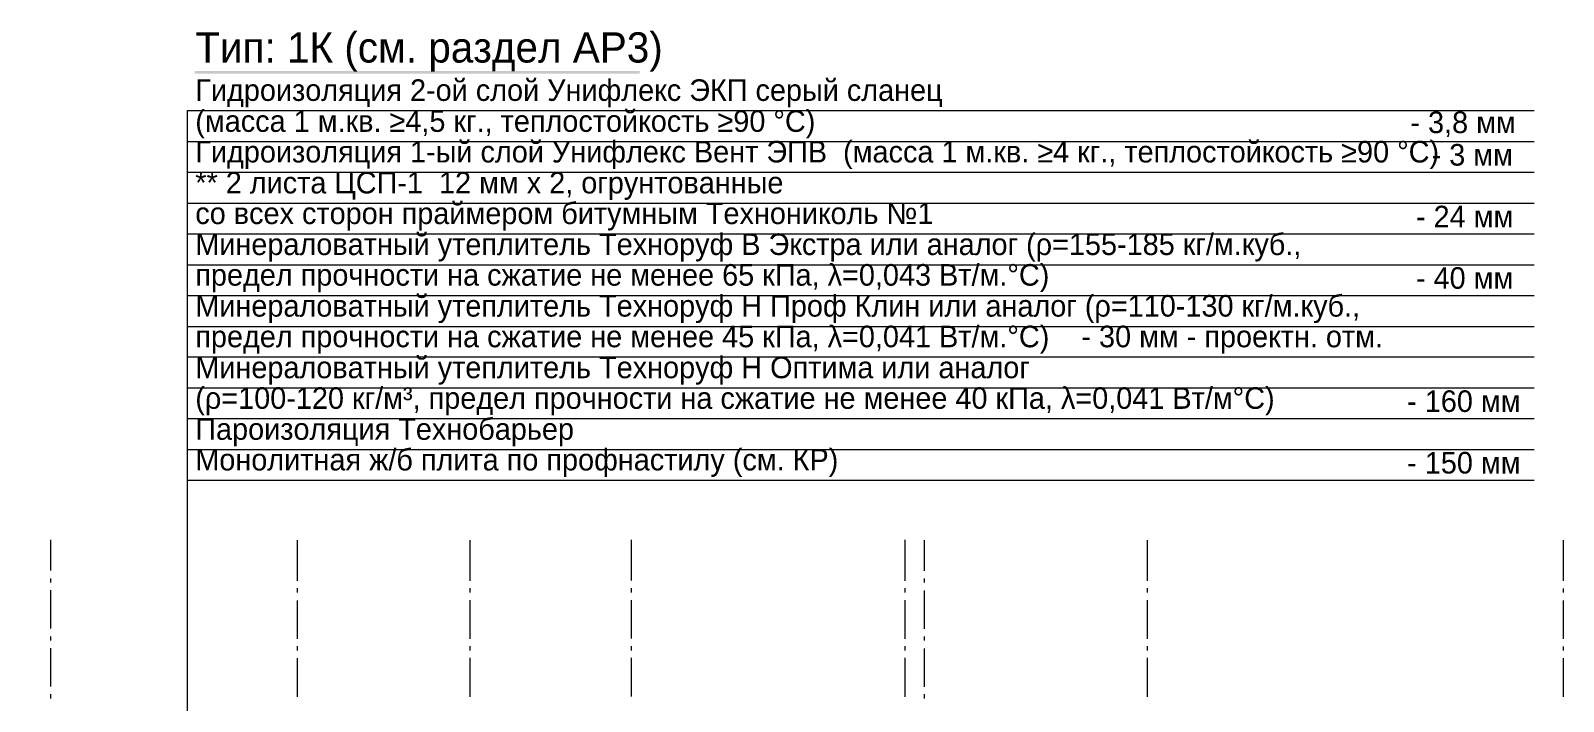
# Model space of a CAD drawing. Header units: millimetres. Extents: x -135211 to 49383, y -8033 to 228499.
# Drawn here: x -37860 to -17943, y 22064 to 30777 of the extents above; entities that cross this region are included whole.
import ezdxf

# ---------------------------------------------------------------- set-up
doc = ezdxf.new("R2010")
doc.units = ezdxf.units.MM
doc.layers.add('PDF _Геометрия', color=7, linetype='Continuous', true_color=0x1d1d1d)
doc.layers.add('PDF _Сплошная заливка', color=7, linetype='Continuous', true_color=0xffffff)
doc.layers.add('PDF _Текст', color=7, linetype='Continuous')

msp = doc.modelspace()

# ---------------------------------------------------------------- linework, layer by layer
at = {"layer": 'PDF _Геометрия', "color": 7, "lineweight": 9}
for points in [[(-35824.57753368959, 29739.84471928322), (-35824.57753368959, 24939.45917161667), (-35824.57753368959, 18941.1410675581)], [(-35820.5930004637, 29738.04801451245), (-18320.37080292021, 29738.04801451245)], [(-35820.5930004637, 29335.87171407594), (-18320.37080292021, 29335.87171407594)], [(-35820.5930004637, 28937.92507620591), (-18320.37080292021, 28937.92507620591)], [(-35820.5930004637, 28535.74876872111), (-18320.37080292021, 28535.74876872111)], [(-35820.5930004637, 28137.87440410017), (-18320.37080292021, 28137.87440410017)], [(-35820.5930004637, 27735.69810366367), (-18320.37080292021, 27735.69810366367)], [(-35820.5930004637, 27337.75146579364), (-18320.37080292021, 27337.75146579364)], [(-35820.5930004637, 26935.57515830883), (-18320.37080292021, 26935.57515830883)], [(-35820.5930004637, 26537.6285204388), (-18320.37080292021, 26537.6285204388)], [(-35820.5930004637, 26135.52448620308), (-18320.37080292021, 26135.52448620308)], [(-35820.5930004637, 25737.57440876356), (-18320.37080292021, 25737.57440876356)], [(-35820.5930004637, 25335.40154789656), (-18320.37080292021, 25335.40154789656)], [(-35820.5930004637, 24937.45147045704), (-18320.37080292021, 24937.45147045704)], [(-37596.93330292037, 23761.92554110848), (-37596.93330292037, 24159.85282804338)], [(-34394.40926445879, 23629.54662857527), (-34394.40926445879, 24158.65368484094)], [(-32148.25541830494, 23630.38435072147), (-32148.25541830494, 24159.55471127631)], [(-30051.26022599722, 23631.77158190285), (-30051.26022599722, 24160.90903115568)], [(-26497.77464907413, 23630.82665686237), (-26497.77464907413, 24159.99021300934)], [(-26243.32753368952, 23759.77314259265), (-26243.32753368952, 24157.70749069501)], [(-23347.8948413818, 23630.65897464638), (-23347.8948413818, 24159.80389077927)], [(-17943.08714907405, 23629.16351916767), (-17943.08714907405, 24158.31680225809)], [(-37596.93330292037, 23609.53224341065), (-37596.93330292037, 23660.33001322039)], [(-37596.93330292037, 23008.41962561001), (-37596.93330292037, 23507.94244043301)], [(-34394.40926445879, 23477.14011703718), (-34394.40926445879, 23532.12581301286)], [(-32148.25541830494, 23477.99486697167), (-32148.25541830494, 23533.04979488538)], [(-30051.26022599722, 23479.37811929992), (-30051.26022599722, 23534.37647599994)], [(-26497.77464907413, 23478.42282252563), (-26497.77464907413, 23533.48089208126)], [(-26243.32753368952, 23607.33273009646), (-26243.32753368952, 23658.18999067044)], [(-26243.32753368952, 23006.23207814968), (-26243.32753368952, 23505.74958473647)], [(-23347.8948413818, 23478.2683499739), (-23347.8948413818, 23533.26666779147)], [(-17943.08714907405, 23476.77182101042), (-17943.08714907405, 23531.78959580303)], [(-34394.40926445879, 22876.02122845062), (-34394.40926445879, 23375.53972651991)], [(-32148.25541830494, 22876.90736918715), (-32148.25541830494, 23376.43416307211)], [(-30051.26022599722, 22878.28979798524), (-30051.26022599722, 23377.80514243255)], [(-26497.77464907413, 22877.31041453754), (-26497.77464907413, 23376.819203567)], [(-23347.8948413818, 22877.14053130879), (-23347.8948413818, 23376.63071920339)], [(-17943.08714907405, 22875.62999670675), (-17943.08714907405, 23375.15433802082)], [(-37596.93330292037, 22856.02632791218), (-37596.93330292037, 22906.8240977219)], [(-26243.32753368952, 22853.79167221572), (-26243.32753368952, 22904.6489327897)], [(-37596.93330292037, 22254.91371011153), (-37596.93330292037, 22754.43652493453)], [(-34394.40926445879, 22723.61471691253), (-34394.40926445879, 22778.60040682604)], [(-32148.25541830494, 22724.5118280748), (-32148.25541830494, 22779.50621336295)], [(-30051.26022599722, 22725.89633538231), (-30051.26022599722, 22780.89469208233)], [(-26497.77464907413, 22724.9065736542), (-26497.77464907413, 22779.96464975644)], [(-26243.32753368952, 22252.69422919802), (-26243.32753368952, 22752.20852685573)], [(-23347.8948413818, 22724.75319568852), (-23347.8948413818, 22779.75151350609)], [(-17943.08714907405, 22723.23829854951), (-17943.08714907405, 22778.25606627067)], [(-34394.40926445879, 22122.4898995327), (-34394.40926445879, 22626.25901501934)], [(-32148.25541830494, 22123.3637876647), (-32148.25541830494, 22627.1106722506)], [(-30051.26022599722, 22124.80183101403), (-30051.26022599722, 22628.5012294794)], [(-26497.77464907413, 22123.79736041516), (-26497.77464907413, 22627.55761412403)], [(-23347.8948413818, 22123.62538376327), (-23347.8948413818, 22627.36088883361)], [(-17943.08714907405, 22122.0964671744), (-17943.08714907405, 22625.86436811342)], [(-37596.93330292037, 22102.52041241369), (-37596.93330292037, 22157.53986962171)], [(-26243.32753368952, 22100.3146944833), (-26243.32753368952, 22155.30539039432)]]:
    msp.add_lwpolyline(points, dxfattribs=at)
at = {"layer": 'PDF _Сплошная заливка', "color": 7, "lineweight": 0, "transparency": 33554559}
msp.add_solid([(-35728.62341373533, 30252.57707247031), (-29945.97176445877, 30252.57707247031), (-35728.62341373533, 30218.68382767404), (-29945.97176445877, 30218.68382767404)], dxfattribs=at)

# ---------------------------------------------------------------- texts
at = {"layer": 'PDF _Текст', "attachment_point": 4, "style": ''}
for s, insert, char_height in [('Тип: 1К (см. раздел АР3)', (-35720.34195676651, 30499.60949791481), 393.1484823330473), ('Гидроизоляция 2-ой слой Унифлекс ЭКП серый сланец', (-35720.34195676651, 29962.00532141646), 280.2619680032936), ('(масса 1 м.кв. ≥4,5 кг., теплостойкость ≥90 °С)', (-35720.34195676651, 29559.85076738154), 280.2619680032936), ('- 3,8 мм', (-19930.34549617177, 29559.85076738154), 280.2619680032936), ('Гидроизоляция 1-ый слой Унифлекс Вент ЭПВ  (масса 1 м.кв. ≥4 кг., теплостойкость ≥90 °С)', (-35720.34195676651, 29161.92928319088), 280.2619680032936), ('- 3 мм', (-19655.200262571, 29161.92928319088), 280.2619680032936), ('** 2 листа ЦСП-1  12 мм х 2, огрунтованные', (-35720.34195676651, 28759.77042287941), 280.2619680032936), ('со всех сторон праймером битумным Технониколь №1', (-35720.34195676651, 28361.8446324122), 280.2619680032936), ('- 24 мм', (-19858.37900254269, 28361.8446324122), 280.2619680032936), ('на клеевом составе для плит из минеральной ваты ТЕХНОНИКОЛЬ 110 (или аналог)', (-53322.15259857882, 27972.38498163353), 280.2619680032936), ('Минераловатный утеплитель Техноруф В Экстра или аналог (ρ=155-185 кг/м.куб.,', (-35720.34195676651, 27959.68577210073), 280.2619680032936), ('предел прочности на сжатие не менее 65 кПа, λ=0,043 Вт/м.°С)', (-35720.34195676651, 27561.75998163352), 280.2619680032936), ('- 40 мм', (-19858.37900254269, 27561.75998163352), 280.2619680032936), ('Минераловатный утеплитель Техноруф Н Проф Клин или аналог (ρ=110-130 кг/м.куб.,', (-35720.34195676651, 27159.60112132205), 280.2619680032936), ('предел прочности на сжатие не менее 45 кПа, λ=0,041 Вт/м.°С)    - 30 мм - проектн. отм.', (-35720.34195676651, 26761.67533085485), 280.2619680032936), ('Минераловатный утеплитель Техноруф Н Оптима или аналог', (-35720.34195676651, 26359.51647054338), 280.2619680032936), ('(ρ=100-120 кг/м³, предел прочности на сжатие не менее 40 кПа, λ=0,041 Вт/м°С)', (-35720.34195676651, 25961.59068007618), 280.2619680032936), ('- 160 мм', (-19972.68480716752, 25961.59498635272), 280.2619680032936), ('Пароизоляция Технобарьер', (-35720.34195676651, 25559.4404323178), 280.2619680032936), ('Монолитная ж/б плита по профнастилу (см. КР)', (-35720.34195676651, 25161.51464185059), 280.2619680032936), ('- 150 мм', (-19972.68480716752, 25161.51033557405), 280.2619680032936)]:
    msp.add_mtext(s, dxfattribs=dict(at, insert=insert, char_height=char_height))

doc.saveas('drawing.dxf')
